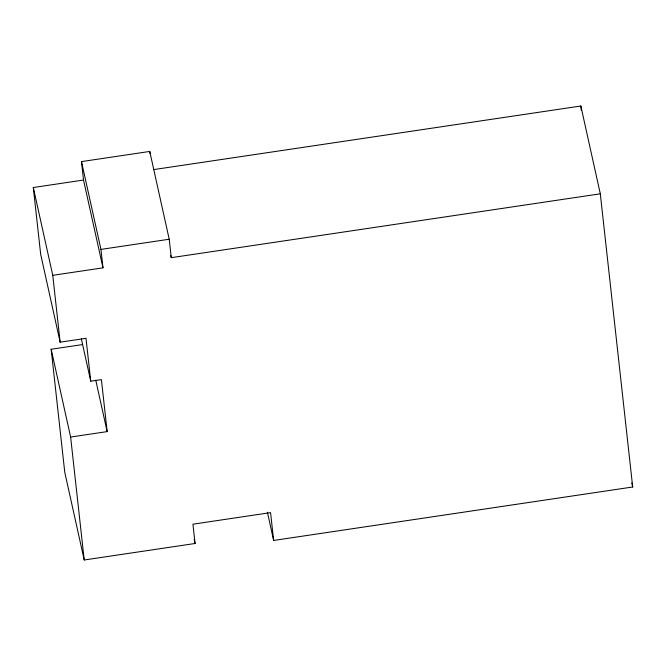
<?xml version="1.0" encoding="UTF-8"?>
<svg xmlns="http://www.w3.org/2000/svg" width="666" height="666" viewBox="0 0 666 666"><rect width="100%" height="100%" fill="white"/><g stroke="black" fill="none" stroke-linecap="round" stroke-linejoin="round"><path stroke-width="1" d="M83.525 180.045L33.3 187.521L52.764 275.316L102.989 267.84L83.525 180.045L81.485 161.605L149.75 151.44L169.214 239.236L171.254 257.675L600.307 193.806L632.7 486.996L273.643 540.451L267.382 512.196M153.846 169.572L580.844 106.011L600.307 193.806M81.485 161.605L100.949 249.4L169.214 239.236M33.3 187.521L40.684 254.379L60.148 342.174L86.006 338.328L90.743 381.202L101.407 379.62L107.151 431.61L70.629 437.046L51.165 349.25L82.617 344.572M51.165 349.25L64.752 472.194L84.216 559.989L195.071 543.489L192.94 524.192L270.571 512.629L273.643 540.451M631.809 482.967L632.7 486.996M170.804 255.661L171.254 257.675M194.181 539.452L195.071 543.489M95.746 380.144L107.151 431.61M81.344 338.819L90.743 381.202M580.844 106.011L581.301 110.14M149.75 151.44L149.975 153.488M100.949 249.4L102.989 267.84M52.764 275.316L60.148 342.174M70.629 437.046L84.216 559.989"/></g></svg>
